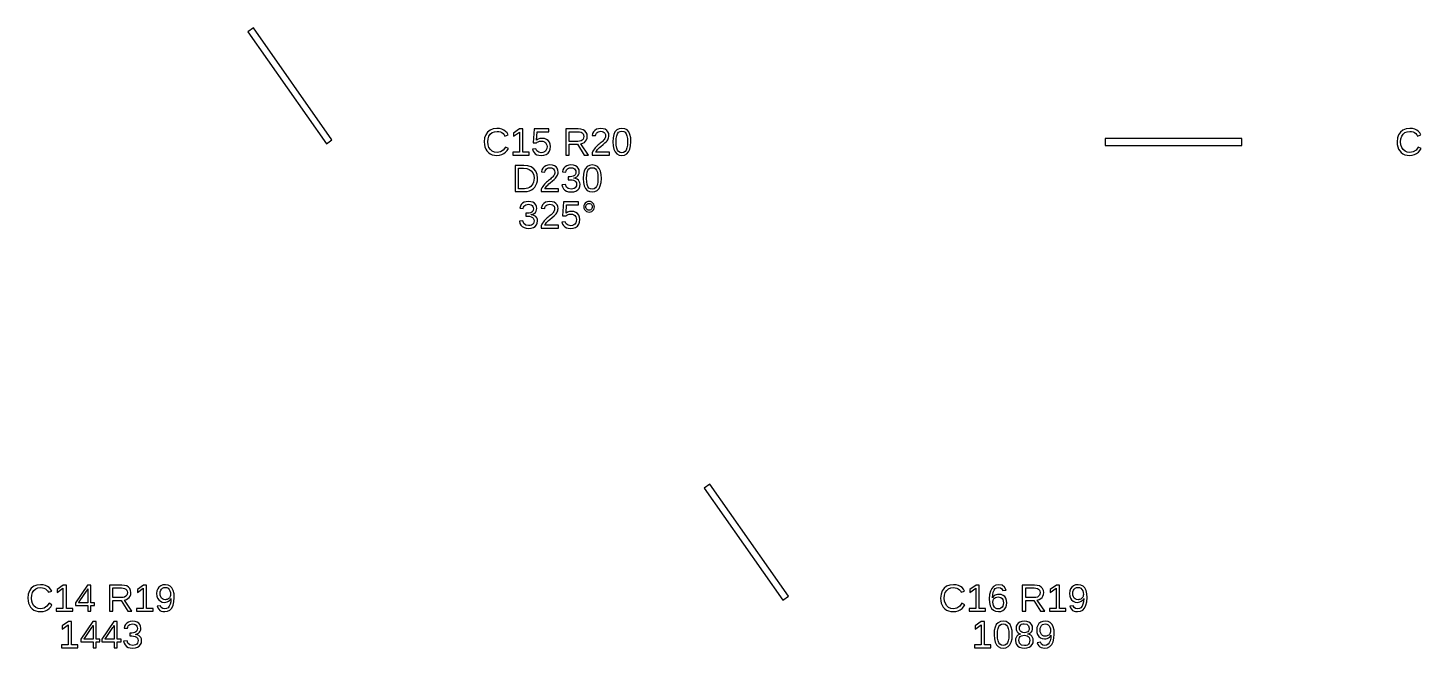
# Model space of a CAD drawing. Extents: x 194 to 2890, y 45 to 1503.
# Drawn here: x 1558 to 1863.3, y 364.1 to 500 of the extents above; entities that cross this region are included whole.
import ezdxf

# ---------------------------------------------------------------- set-up
doc = ezdxf.new("R2010")
doc.units = 0
doc.layers.get('0').update_dxf_attribs({"linetype": 'CONTINUOUS'})

msp = doc.modelspace()

# ---------------------------------------------------------------- linework, layer by layer
for points in [[(1624.61, 475.43), (1607.41, 500.005), (1606.18, 499.144), (1623.39, 474.57)], [(1661.31, 472.093), (1661.81, 472.222), (1662.26, 472.437), (1662.66, 472.734), (1662.99, 473.109), (1663.26, 473.564), (1662.62, 473.881), (1662.15, 473.219), (1661.55, 472.821), (1660.81, 472.689), (1660.23, 472.76), (1659.73, 472.974), (1659.32, 473.33), (1659.01, 473.803), (1658.83, 474.368), (1658.77, 475.024), (1658.83, 475.685), (1659, 476.244), (1659.3, 476.703), (1659.7, 477.043), (1660.19, 477.247), (1660.78, 477.315), (1661.16, 477.286), (1661.51, 477.198), (1661.83, 477.051), (1662.09, 476.848), (1662.31, 476.593), (1662.47, 476.286), (1663.2, 476.53), (1662.97, 476.961), (1662.67, 477.315), (1662.3, 477.592), (1661.86, 477.791), (1661.35, 477.91), (1660.77, 477.95), (1659.96, 477.863), (1659.28, 477.604), (1658.72, 477.173), (1658.31, 476.589), (1658.06, 475.873), (1657.98, 475.024), (1658.02, 474.441), (1658.13, 473.913), (1658.31, 473.44), (1658.56, 473.028), (1658.89, 472.685), (1659.27, 472.41), (1659.72, 472.21), (1660.22, 472.09), (1660.77, 472.05)], [(1667.8, 472.754), (1666.41, 472.754), (1666.41, 477.864), (1665.73, 477.864), (1664.37, 476.933), (1664.37, 476.241), (1665.67, 477.165), (1665.67, 472.754), (1664.21, 472.754), (1664.21, 472.132), (1667.8, 472.132)], [(1671.05, 472.108), (1671.55, 472.282), (1671.95, 472.571), (1672.25, 472.961), (1672.43, 473.437), (1672.49, 473.999), (1672.44, 474.497), (1672.27, 474.929), (1671.99, 475.293), (1671.62, 475.569), (1671.17, 475.734), (1670.64, 475.789), (1670.19, 475.749), (1669.8, 475.627), (1669.46, 475.423), (1669.57, 477.242), (1672.16, 477.242), (1672.16, 477.864), (1668.9, 477.864), (1668.71, 474.78), (1669.42, 474.78), (1669.6, 474.915), (1669.77, 475.021), (1669.94, 475.098), (1670.11, 475.15), (1670.3, 475.181), (1670.49, 475.191), (1670.84, 475.154), (1671.15, 475.043), (1671.4, 474.858), (1671.58, 474.612), (1671.69, 474.321), (1671.73, 473.983), (1671.69, 473.597), (1671.58, 473.271), (1671.4, 473.004), (1671.15, 472.806), (1670.84, 472.688), (1670.47, 472.648), (1669.91, 472.743), (1669.52, 473.026), (1669.28, 473.499), (1668.54, 473.413), (1668.67, 473.006), (1668.88, 472.668), (1669.16, 472.4), (1669.53, 472.206), (1669.96, 472.089), (1670.46, 472.05)], [(1676.62, 474.512), (1678.4, 474.512), (1679.89, 472.132), (1680.79, 472.132), (1679.16, 474.601), (1679.57, 474.713), (1679.91, 474.896), (1680.19, 475.151), (1680.4, 475.463), (1680.52, 475.821), (1680.56, 476.225), (1680.5, 476.702), (1680.33, 477.104), (1680.03, 477.431), (1679.63, 477.672), (1679.14, 477.816), (1678.54, 477.864), (1675.84, 477.864), (1675.84, 472.132), (1676.62, 472.132)], [(1676.62, 475.126), (1676.62, 477.242), (1678.46, 477.242), (1678.85, 477.213), (1679.18, 477.125), (1679.44, 476.979), (1679.63, 476.778), (1679.74, 476.524), (1679.78, 476.217), (1679.74, 475.898), (1679.63, 475.63), (1679.44, 475.413), (1679.19, 475.254), (1678.87, 475.158), (1678.49, 475.126)], [(1685.39, 472.754), (1682.4, 472.754), (1682.5, 472.946), (1682.63, 473.144), (1682.8, 473.346), (1683, 473.559), (1683.25, 473.789), (1683.54, 474.036), (1684.05, 474.457), (1684.43, 474.797), (1684.7, 475.057), (1684.88, 475.277), (1685.03, 475.496), (1685.15, 475.716), (1685.23, 475.936), (1685.28, 476.157), (1685.3, 476.379), (1685.25, 476.843), (1685.09, 477.23), (1684.84, 477.541), (1684.48, 477.768), (1684.04, 477.904), (1683.5, 477.95), (1683.01, 477.905), (1682.58, 477.769), (1682.21, 477.543), (1681.92, 477.24), (1681.73, 476.876), (1681.63, 476.448), (1682.38, 476.379), (1682.44, 476.663), (1682.56, 476.901), (1682.73, 477.093), (1682.95, 477.235), (1683.21, 477.319), (1683.5, 477.348), (1683.81, 477.319), (1684.06, 477.232), (1684.27, 477.087), (1684.43, 476.89), (1684.52, 476.646), (1684.55, 476.355), (1684.53, 476.13), (1684.48, 475.921), (1684.39, 475.728), (1684.27, 475.547), (1684.13, 475.37), (1683.97, 475.199), (1683.79, 475.031), (1683.59, 474.863), (1683.38, 474.695), (1683.17, 474.522), (1682.95, 474.34), (1682.73, 474.148), (1682.51, 473.943), (1682.3, 473.724), (1682.1, 473.488), (1681.91, 473.233), (1681.74, 472.953), (1681.59, 472.648), (1681.59, 472.132), (1685.39, 472.132)], [(1688.72, 472.134), (1689.22, 472.387), (1689.61, 472.807), (1689.89, 473.387), (1690.06, 474.118), (1690.12, 475), (1690.07, 475.894), (1689.9, 476.629), (1689.64, 477.205), (1689.26, 477.619), (1688.76, 477.867), (1688.14, 477.95), (1687.51, 477.868), (1687, 477.623), (1686.62, 477.213), (1686.35, 476.64), (1686.19, 475.902), (1686.14, 475), (1686.19, 474.114), (1686.36, 473.382), (1686.63, 472.803), (1687.02, 472.385), (1687.51, 472.134), (1688.12, 472.05)], [(1687.73, 472.711), (1687.41, 472.9), (1687.18, 473.214), (1687.01, 473.664), (1686.91, 474.259), (1686.88, 475), (1686.91, 475.759), (1687.01, 476.362), (1687.17, 476.806), (1687.41, 477.112), (1687.73, 477.295), (1688.14, 477.356), (1688.54, 477.294), (1688.86, 477.108), (1689.09, 476.798), (1689.25, 476.351), (1689.34, 475.751), (1689.37, 475), (1689.34, 474.271), (1689.24, 473.68), (1689.07, 473.226), (1688.83, 472.905), (1688.52, 472.712), (1688.13, 472.648)], [(1861.31, 472.093), (1861.81, 472.222), (1862.26, 472.437), (1862.66, 472.734), (1862.99, 473.109), (1863.26, 473.564), (1862.62, 473.881), (1862.15, 473.219), (1861.55, 472.821), (1860.81, 472.689), (1860.23, 472.76), (1859.73, 472.974), (1859.32, 473.33), (1859.01, 473.803), (1858.83, 474.368), (1858.77, 475.024), (1858.83, 475.685), (1859, 476.244), (1859.3, 476.703), (1859.7, 477.043), (1860.19, 477.247), (1860.78, 477.315), (1861.16, 477.286), (1861.51, 477.198), (1861.83, 477.051), (1862.09, 476.848), (1862.31, 476.593), (1862.47, 476.286), (1863.2, 476.53), (1862.97, 476.961), (1862.67, 477.315), (1862.3, 477.592), (1861.86, 477.791), (1861.35, 477.91), (1860.77, 477.95), (1859.96, 477.863), (1859.28, 477.604), (1858.72, 477.173), (1858.31, 476.589), (1858.06, 475.873), (1857.98, 475.024), (1858.02, 474.441), (1858.13, 473.913), (1858.31, 473.44), (1858.56, 473.028), (1858.89, 472.685), (1859.27, 472.41), (1859.72, 472.21), (1860.22, 472.09), (1860.77, 472.05)], [(1824, 475.75), (1794, 475.75), (1794, 474.25), (1824, 474.25)], [(1667.4, 464.171), (1667.89, 464.289), (1668.33, 464.485), (1668.72, 464.756), (1669.05, 465.096), (1669.31, 465.505), (1669.5, 465.973), (1669.62, 466.49), (1669.66, 467.057), (1669.57, 467.886), (1669.31, 468.579), (1668.87, 469.134), (1668.27, 469.54), (1667.52, 469.783), (1666.62, 469.864), (1664.72, 469.864), (1664.72, 464.132), (1666.87, 464.132)], [(1665.5, 464.754), (1665.5, 469.242), (1666.6, 469.242), (1667.28, 469.18), (1667.85, 468.993), (1668.29, 468.682), (1668.62, 468.253), (1668.81, 467.711), (1668.88, 467.057), (1668.85, 466.606), (1668.76, 466.196), (1668.62, 465.828), (1668.42, 465.508), (1668.18, 465.242), (1667.89, 465.031), (1667.55, 464.877), (1667.18, 464.785), (1666.78, 464.754)], [(1674.27, 464.754), (1671.28, 464.754), (1671.38, 464.946), (1671.51, 465.144), (1671.68, 465.346), (1671.89, 465.559), (1672.13, 465.789), (1672.43, 466.036), (1672.93, 466.457), (1673.31, 466.797), (1673.58, 467.057), (1673.76, 467.277), (1673.91, 467.496), (1674.03, 467.716), (1674.12, 467.936), (1674.17, 468.157), (1674.18, 468.379), (1674.13, 468.843), (1673.98, 469.23), (1673.72, 469.541), (1673.36, 469.768), (1672.92, 469.904), (1672.38, 469.95), (1671.89, 469.905), (1671.46, 469.769), (1671.09, 469.543), (1670.8, 469.24), (1670.61, 468.876), (1670.51, 468.448), (1671.26, 468.379), (1671.32, 468.663), (1671.44, 468.901), (1671.61, 469.093), (1671.83, 469.235), (1672.09, 469.319), (1672.38, 469.348), (1672.69, 469.319), (1672.95, 469.232), (1673.15, 469.087), (1673.31, 468.89), (1673.4, 468.646), (1673.43, 468.355), (1673.41, 468.13), (1673.36, 467.921), (1673.27, 467.728), (1673.15, 467.547), (1673.01, 467.37), (1672.85, 467.199), (1672.67, 467.031), (1672.47, 466.863), (1672.26, 466.695), (1672.05, 466.522), (1671.83, 466.34), (1671.61, 466.148), (1671.4, 465.943), (1671.19, 465.724), (1670.98, 465.488), (1670.79, 465.233), (1670.62, 464.953), (1670.48, 464.648), (1670.48, 464.132), (1674.27, 464.132)], [(1677.59, 464.099), (1678.07, 464.244), (1678.46, 464.486), (1678.74, 464.816), (1678.9, 465.225), (1678.96, 465.714), (1678.92, 466.06), (1678.8, 466.363), (1678.6, 466.626), (1678.33, 466.835), (1678, 466.978), (1677.6, 467.057), (1677.6, 467.073), (1677.96, 467.179), (1678.26, 467.335), (1678.49, 467.539), (1678.66, 467.791), (1678.77, 468.089), (1678.8, 468.432), (1678.75, 468.875), (1678.59, 469.247), (1678.32, 469.549), (1677.96, 469.772), (1677.51, 469.905), (1676.98, 469.95), (1676.49, 469.906), (1676.06, 469.774), (1675.69, 469.555), (1675.4, 469.258), (1675.21, 468.892), (1675.11, 468.457), (1675.84, 468.4), (1675.9, 468.678), (1676.02, 468.911), (1676.19, 469.099), (1676.41, 469.237), (1676.67, 469.32), (1676.97, 469.348), (1677.3, 469.318), (1677.57, 469.229), (1677.78, 469.081), (1677.93, 468.882), (1678.02, 468.64), (1678.05, 468.355), (1678.01, 468.068), (1677.9, 467.826), (1677.72, 467.629), (1677.47, 467.483), (1677.15, 467.395), (1676.78, 467.366), (1676.38, 467.366), (1676.38, 466.731), (1676.8, 466.731), (1677.22, 466.702), (1677.56, 466.615), (1677.84, 466.469), (1678.04, 466.271), (1678.16, 466.028), (1678.2, 465.739), (1678.16, 465.41), (1678.06, 465.14), (1677.88, 464.929), (1677.65, 464.778), (1677.36, 464.687), (1677.02, 464.656), (1676.39, 464.769), (1675.97, 465.108), (1675.77, 465.674), (1675.01, 465.604), (1675.12, 465.134), (1675.33, 464.746), (1675.63, 464.443), (1676.01, 464.225), (1676.47, 464.094), (1677.02, 464.05)], [(1682.24, 464.134), (1682.74, 464.387), (1683.13, 464.807), (1683.41, 465.387), (1683.58, 466.118), (1683.64, 467), (1683.58, 467.894), (1683.42, 468.629), (1683.15, 469.205), (1682.77, 469.619), (1682.27, 469.867), (1681.66, 469.95), (1681.03, 469.868), (1680.52, 469.623), (1680.13, 469.213), (1679.87, 468.64), (1679.71, 467.902), (1679.65, 467), (1679.71, 466.114), (1679.87, 465.382), (1680.15, 464.803), (1680.53, 464.385), (1681.03, 464.134), (1681.63, 464.05)], [(1681.25, 464.711), (1680.93, 464.9), (1680.69, 465.214), (1680.53, 465.664), (1680.43, 466.259), (1680.39, 467), (1680.43, 467.759), (1680.52, 468.362), (1680.69, 468.806), (1680.93, 469.112), (1681.25, 469.295), (1681.66, 469.356), (1682.06, 469.294), (1682.37, 469.108), (1682.6, 468.798), (1682.76, 468.351), (1682.86, 467.751), (1682.89, 467), (1682.86, 466.271), (1682.76, 465.68), (1682.59, 465.226), (1682.35, 464.905), (1682.03, 464.712), (1681.64, 464.648)], [(1668.28, 456.099), (1668.76, 456.244), (1669.15, 456.486), (1669.43, 456.816), (1669.59, 457.225), (1669.65, 457.714), (1669.61, 458.06), (1669.49, 458.363), (1669.29, 458.626), (1669.02, 458.835), (1668.69, 458.978), (1668.29, 459.057), (1668.29, 459.073), (1668.65, 459.179), (1668.95, 459.335), (1669.18, 459.539), (1669.35, 459.791), (1669.46, 460.089), (1669.49, 460.432), (1669.44, 460.875), (1669.28, 461.247), (1669.01, 461.549), (1668.65, 461.772), (1668.2, 461.905), (1667.67, 461.95), (1667.18, 461.906), (1666.75, 461.774), (1666.38, 461.555), (1666.09, 461.258), (1665.9, 460.892), (1665.8, 460.457), (1666.53, 460.4), (1666.59, 460.678), (1666.71, 460.911), (1666.88, 461.099), (1667.1, 461.237), (1667.36, 461.32), (1667.66, 461.348), (1667.99, 461.318), (1668.26, 461.229), (1668.47, 461.081), (1668.62, 460.882), (1668.71, 460.64), (1668.74, 460.355), (1668.7, 460.068), (1668.59, 459.826), (1668.41, 459.629), (1668.16, 459.483), (1667.84, 459.395), (1667.47, 459.366), (1667.07, 459.366), (1667.07, 458.731), (1667.49, 458.731), (1667.91, 458.702), (1668.25, 458.615), (1668.53, 458.469), (1668.73, 458.271), (1668.85, 458.028), (1668.89, 457.739), (1668.85, 457.41), (1668.75, 457.14), (1668.57, 456.929), (1668.34, 456.778), (1668.05, 456.687), (1667.71, 456.656), (1667.08, 456.769), (1666.66, 457.108), (1666.46, 457.674), (1665.7, 457.604), (1665.81, 457.134), (1666.02, 456.746), (1666.32, 456.443), (1666.7, 456.225), (1667.16, 456.094), (1667.71, 456.05)], [(1674.23, 456.754), (1671.24, 456.754), (1671.34, 456.946), (1671.47, 457.144), (1671.64, 457.346), (1671.85, 457.559), (1672.09, 457.789), (1672.38, 458.036), (1672.89, 458.457), (1673.27, 458.797), (1673.54, 459.057), (1673.72, 459.277), (1673.87, 459.496), (1673.99, 459.716), (1674.07, 459.936), (1674.13, 460.157), (1674.14, 460.379), (1674.09, 460.843), (1673.94, 461.23), (1673.68, 461.541), (1673.32, 461.768), (1672.88, 461.904), (1672.34, 461.95), (1671.85, 461.905), (1671.42, 461.769), (1671.05, 461.543), (1670.76, 461.24), (1670.57, 460.876), (1670.47, 460.448), (1671.22, 460.379), (1671.28, 460.663), (1671.4, 460.901), (1671.57, 461.093), (1671.79, 461.235), (1672.05, 461.319), (1672.34, 461.348), (1672.65, 461.319), (1672.9, 461.232), (1673.11, 461.087), (1673.27, 460.89), (1673.36, 460.646), (1673.39, 460.355), (1673.37, 460.13), (1673.32, 459.921), (1673.23, 459.728), (1673.11, 459.547), (1672.97, 459.37), (1672.81, 459.199), (1672.63, 459.031), (1672.43, 458.863), (1672.22, 458.695), (1672.01, 458.522), (1671.79, 458.34), (1671.57, 458.148), (1671.35, 457.943), (1671.14, 457.724), (1670.94, 457.488), (1670.75, 457.233), (1670.58, 456.953), (1670.44, 456.648), (1670.44, 456.132), (1674.23, 456.132)], [(1677.49, 456.108), (1677.99, 456.282), (1678.4, 456.571), (1678.7, 456.961), (1678.88, 457.437), (1678.94, 457.999), (1678.88, 458.497), (1678.71, 458.929), (1678.43, 459.293), (1678.06, 459.569), (1677.61, 459.734), (1677.08, 459.789), (1676.64, 459.749), (1676.24, 459.627), (1675.9, 459.423), (1676.01, 461.242), (1678.6, 461.242), (1678.6, 461.864), (1675.34, 461.864), (1675.15, 458.78), (1675.87, 458.78), (1676.04, 458.915), (1676.21, 459.021), (1676.38, 459.098), (1676.56, 459.15), (1676.74, 459.181), (1676.93, 459.191), (1677.29, 459.154), (1677.59, 459.043), (1677.84, 458.858), (1678.03, 458.612), (1678.14, 458.321), (1678.17, 457.983), (1678.14, 457.597), (1678.03, 457.271), (1677.84, 457.004), (1677.59, 456.806), (1677.28, 456.688), (1676.92, 456.648), (1676.36, 456.743), (1675.96, 457.026), (1675.73, 457.499), (1674.98, 457.413), (1675.11, 457.006), (1675.32, 456.668), (1675.61, 456.4), (1675.97, 456.206), (1676.4, 456.089), (1676.9, 456.05)], [(1681.25, 459.668), (1681.53, 459.781), (1681.77, 459.968), (1681.96, 460.21), (1682.08, 460.484), (1682.12, 460.79), (1682.08, 461.097), (1681.97, 461.371), (1681.78, 461.612), (1681.53, 461.8), (1681.26, 461.912), (1680.95, 461.95), (1680.64, 461.912), (1680.36, 461.798), (1680.12, 461.608), (1679.93, 461.365), (1679.82, 461.093), (1679.78, 460.79), (1679.82, 460.488), (1679.93, 460.215), (1680.13, 459.972), (1680.37, 459.783), (1680.64, 459.669), (1680.95, 459.631)], [(1680.76, 460.082), (1680.59, 460.154), (1680.44, 460.274), (1680.32, 460.427), (1680.25, 460.599), (1680.23, 460.79), (1680.25, 460.981), (1680.32, 461.154), (1680.44, 461.307), (1680.59, 461.427), (1680.76, 461.499), (1680.95, 461.523), (1681.14, 461.499), (1681.31, 461.429), (1681.46, 461.311), (1681.58, 461.159), (1681.65, 460.986), (1681.67, 460.79), (1681.65, 460.597), (1681.58, 460.424), (1681.46, 460.271), (1681.31, 460.153), (1681.14, 460.082), (1680.95, 460.058)], [(1724.61, 375.43), (1707.41, 400.005), (1706.18, 399.144), (1723.39, 374.57)], [(1561.31, 372.093), (1561.81, 372.222), (1562.26, 372.437), (1562.66, 372.734), (1562.99, 373.109), (1563.26, 373.564), (1562.62, 373.881), (1562.15, 373.219), (1561.55, 372.821), (1560.81, 372.689), (1560.23, 372.76), (1559.73, 372.974), (1559.32, 373.33), (1559.01, 373.803), (1558.83, 374.368), (1558.77, 375.024), (1558.83, 375.685), (1559, 376.244), (1559.3, 376.703), (1559.7, 377.043), (1560.19, 377.247), (1560.78, 377.315), (1561.16, 377.286), (1561.51, 377.198), (1561.83, 377.051), (1562.09, 376.848), (1562.31, 376.593), (1562.47, 376.286), (1563.2, 376.53), (1562.97, 376.961), (1562.67, 377.315), (1562.3, 377.592), (1561.86, 377.791), (1561.35, 377.91), (1560.77, 377.95), (1559.96, 377.863), (1559.28, 377.604), (1558.72, 377.173), (1558.31, 376.589), (1558.06, 375.873), (1557.98, 375.024), (1558.02, 374.441), (1558.13, 373.913), (1558.31, 373.44), (1558.56, 373.028), (1558.89, 372.685), (1559.27, 372.41), (1559.72, 372.21), (1560.22, 372.09), (1560.77, 372.05)], [(1567.8, 372.754), (1566.41, 372.754), (1566.41, 377.864), (1565.73, 377.864), (1564.37, 376.933), (1564.37, 376.241), (1565.67, 377.165), (1565.67, 372.754), (1564.21, 372.754), (1564.21, 372.132), (1567.8, 372.132)], [(1571.79, 373.429), (1572.6, 373.429), (1572.6, 374.007), (1571.79, 374.007), (1571.79, 377.864), (1571.02, 377.864), (1568.4, 373.999), (1568.4, 373.429), (1571.1, 373.429), (1571.1, 372.132), (1571.79, 372.132)], [(1569.07, 374.007), (1569.14, 374.089), (1569.36, 374.39), (1570.83, 376.554), (1570.87, 376.618), (1570.92, 376.708), (1570.99, 376.823), (1571.05, 376.932), (1571.08, 377.004), (1571.1, 377.038), (1571.1, 374.007)], [(1576.62, 374.512), (1578.4, 374.512), (1579.89, 372.132), (1580.79, 372.132), (1579.16, 374.601), (1579.57, 374.713), (1579.91, 374.896), (1580.19, 375.151), (1580.4, 375.463), (1580.52, 375.821), (1580.56, 376.225), (1580.5, 376.702), (1580.33, 377.104), (1580.03, 377.431), (1579.63, 377.672), (1579.14, 377.816), (1578.54, 377.864), (1575.84, 377.864), (1575.84, 372.132), (1576.62, 372.132)], [(1576.62, 375.126), (1576.62, 377.242), (1578.46, 377.242), (1578.85, 377.213), (1579.18, 377.125), (1579.44, 376.979), (1579.63, 376.778), (1579.74, 376.524), (1579.78, 376.217), (1579.74, 375.898), (1579.63, 375.63), (1579.44, 375.413), (1579.19, 375.254), (1578.87, 375.158), (1578.49, 375.126)], [(1585.4, 372.754), (1584.01, 372.754), (1584.01, 377.864), (1583.33, 377.864), (1581.98, 376.933), (1581.98, 376.241), (1583.27, 377.165), (1583.27, 372.754), (1581.81, 372.754), (1581.81, 372.132), (1585.4, 372.132)], [(1588.59, 372.138), (1589.1, 372.403), (1589.51, 372.844), (1589.81, 373.448), (1589.99, 374.205), (1590.05, 375.114), (1590, 375.981), (1589.83, 376.691), (1589.56, 377.242), (1589.18, 377.635), (1588.7, 377.871), (1588.11, 377.95), (1587.55, 377.893), (1587.09, 377.721), (1586.71, 377.435), (1586.43, 377.049), (1586.26, 376.578), (1586.2, 376.021), (1586.25, 375.476), (1586.41, 375.009), (1586.66, 374.618), (1587.01, 374.324), (1587.42, 374.147), (1587.9, 374.089), (1588.21, 374.113), (1588.5, 374.187), (1588.77, 374.31), (1589.01, 374.474), (1589.19, 374.67), (1589.33, 374.898), (1589.28, 374.23), (1589.16, 373.672), (1588.96, 373.226), (1588.7, 372.901), (1588.38, 372.705), (1587.99, 372.64), (1587.55, 372.72), (1587.22, 372.958), (1587.02, 373.356), (1586.32, 373.246), (1586.46, 372.865), (1586.65, 372.56), (1586.9, 372.333), (1587.2, 372.176), (1587.56, 372.082), (1587.97, 372.05)], [(1587.75, 374.707), (1587.48, 374.828), (1587.25, 375.03), (1587.08, 375.302), (1586.98, 375.633), (1586.95, 376.021), (1586.98, 376.403), (1587.08, 376.727), (1587.25, 376.996), (1587.48, 377.196), (1587.76, 377.316), (1588.08, 377.356), (1588.42, 377.309), (1588.7, 377.169), (1588.94, 376.935), (1589.11, 376.624), (1589.22, 376.253), (1589.25, 375.822), (1589.24, 375.605), (1589.18, 375.404), (1589.1, 375.22), (1588.98, 375.057), (1588.84, 374.92), (1588.67, 374.811), (1588.48, 374.731), (1588.28, 374.682), (1588.08, 374.666)], [(1761.31, 372.093), (1761.81, 372.222), (1762.26, 372.437), (1762.66, 372.734), (1762.99, 373.109), (1763.26, 373.564), (1762.62, 373.881), (1762.15, 373.219), (1761.55, 372.821), (1760.81, 372.689), (1760.23, 372.76), (1759.73, 372.974), (1759.32, 373.33), (1759.01, 373.803), (1758.83, 374.368), (1758.77, 375.024), (1758.83, 375.685), (1759, 376.244), (1759.3, 376.703), (1759.7, 377.043), (1760.19, 377.247), (1760.78, 377.315), (1761.16, 377.286), (1761.51, 377.198), (1761.83, 377.051), (1762.09, 376.848), (1762.31, 376.593), (1762.47, 376.286), (1763.2, 376.53), (1762.97, 376.961), (1762.67, 377.315), (1762.3, 377.592), (1761.86, 377.791), (1761.35, 377.91), (1760.77, 377.95), (1759.96, 377.863), (1759.28, 377.604), (1758.72, 377.173), (1758.31, 376.589), (1758.06, 375.873), (1757.98, 375.024), (1758.02, 374.441), (1758.13, 373.913), (1758.31, 373.44), (1758.56, 373.028), (1758.89, 372.685), (1759.27, 372.41), (1759.72, 372.21), (1760.22, 372.09), (1760.77, 372.05)], [(1767.8, 372.754), (1766.41, 372.754), (1766.41, 377.864), (1765.73, 377.864), (1764.37, 376.933), (1764.37, 376.241), (1765.67, 377.165), (1765.67, 372.754), (1764.21, 372.754), (1764.21, 372.132), (1767.8, 372.132)], [(1771.16, 372.108), (1771.61, 372.283), (1771.98, 372.575), (1772.26, 372.967), (1772.42, 373.445), (1772.48, 374.007), (1772.42, 374.528), (1772.27, 374.973), (1772.01, 375.342), (1771.66, 375.618), (1771.24, 375.783), (1770.75, 375.838), (1770.45, 375.817), (1770.17, 375.752), (1769.92, 375.645), (1769.7, 375.496), (1769.51, 375.309), (1769.36, 375.081), (1769.4, 375.761), (1769.51, 376.325), (1769.7, 376.772), (1769.96, 377.096), (1770.29, 377.291), (1770.67, 377.356), (1771.1, 377.278), (1771.42, 377.045), (1771.62, 376.656), (1772.32, 376.782), (1771.99, 377.431), (1771.44, 377.82), (1770.68, 377.95), (1770.08, 377.861), (1769.57, 377.595), (1769.16, 377.152), (1768.87, 376.544), (1768.69, 375.782), (1768.63, 374.866), (1768.69, 374.022), (1768.86, 373.323), (1769.14, 372.77), (1769.54, 372.37), (1770.03, 372.13), (1770.62, 372.05)], [(1776.62, 374.512), (1778.4, 374.512), (1779.89, 372.132), (1780.79, 372.132), (1779.16, 374.601), (1779.57, 374.713), (1779.91, 374.896), (1780.19, 375.151), (1780.4, 375.463), (1780.52, 375.821), (1780.56, 376.225), (1780.5, 376.702), (1780.33, 377.104), (1780.03, 377.431), (1779.63, 377.672), (1779.14, 377.816), (1778.54, 377.864), (1775.84, 377.864), (1775.84, 372.132), (1776.62, 372.132)], [(1776.62, 375.126), (1776.62, 377.242), (1778.46, 377.242), (1778.85, 377.213), (1779.18, 377.125), (1779.44, 376.979), (1779.63, 376.778), (1779.74, 376.524), (1779.78, 376.217), (1779.74, 375.898), (1779.63, 375.63), (1779.44, 375.413), (1779.19, 375.254), (1778.87, 375.158), (1778.49, 375.126)], [(1785.4, 372.754), (1784.01, 372.754), (1784.01, 377.864), (1783.33, 377.864), (1781.98, 376.933), (1781.98, 376.241), (1783.27, 377.165), (1783.27, 372.754), (1781.81, 372.754), (1781.81, 372.132), (1785.4, 372.132)], [(1788.59, 372.138), (1789.1, 372.403), (1789.51, 372.844), (1789.81, 373.448), (1789.99, 374.205), (1790.05, 375.114), (1790, 375.981), (1789.83, 376.691), (1789.56, 377.242), (1789.18, 377.635), (1788.7, 377.871), (1788.11, 377.95), (1787.55, 377.893), (1787.09, 377.721), (1786.71, 377.435), (1786.43, 377.049), (1786.26, 376.578), (1786.2, 376.021), (1786.25, 375.476), (1786.41, 375.009), (1786.66, 374.618), (1787.01, 374.324), (1787.42, 374.147), (1787.9, 374.089), (1788.21, 374.113), (1788.5, 374.187), (1788.77, 374.31), (1789.01, 374.474), (1789.19, 374.67), (1789.33, 374.898), (1789.28, 374.23), (1789.16, 373.672), (1788.96, 373.226), (1788.7, 372.901), (1788.38, 372.705), (1787.99, 372.64), (1787.55, 372.72), (1787.22, 372.958), (1787.02, 373.356), (1786.32, 373.246), (1786.46, 372.865), (1786.65, 372.56), (1786.9, 372.333), (1787.2, 372.176), (1787.56, 372.082), (1787.97, 372.05)], [(1787.75, 374.707), (1787.48, 374.828), (1787.25, 375.03), (1787.08, 375.302), (1786.98, 375.633), (1786.95, 376.021), (1786.98, 376.403), (1787.08, 376.727), (1787.25, 376.996), (1787.48, 377.196), (1787.76, 377.316), (1788.08, 377.356), (1788.42, 377.309), (1788.7, 377.169), (1788.94, 376.935), (1789.11, 376.624), (1789.22, 376.253), (1789.25, 375.822), (1789.24, 375.605), (1789.18, 375.404), (1789.1, 375.22), (1788.98, 375.057), (1788.84, 374.92), (1788.67, 374.811), (1788.48, 374.731), (1788.28, 374.682), (1788.08, 374.666)], [(1770.28, 372.687), (1770, 372.828), (1769.76, 373.063), (1769.58, 373.372), (1769.47, 373.734), (1769.43, 374.15), (1769.47, 374.474), (1769.57, 374.749), (1769.75, 374.974), (1769.98, 375.14), (1770.26, 375.239), (1770.58, 375.273), (1770.91, 375.235), (1771.2, 375.122), (1771.43, 374.935), (1771.6, 374.678), (1771.7, 374.358), (1771.73, 373.975), (1771.7, 373.589), (1771.6, 373.263), (1771.43, 372.996), (1771.2, 372.798), (1770.93, 372.68), (1770.6, 372.64)], [(1568.96, 364.754), (1567.56, 364.754), (1567.56, 369.864), (1566.89, 369.864), (1565.53, 368.933), (1565.53, 368.241), (1566.83, 369.165), (1566.83, 364.754), (1565.37, 364.754), (1565.37, 364.132), (1568.96, 364.132)], [(1572.95, 365.429), (1573.76, 365.429), (1573.76, 366.007), (1572.95, 366.007), (1572.95, 369.864), (1572.18, 369.864), (1569.56, 365.999), (1569.56, 365.429), (1572.26, 365.429), (1572.26, 364.132), (1572.95, 364.132)], [(1577.58, 365.429), (1578.39, 365.429), (1578.39, 366.007), (1577.58, 366.007), (1577.58, 369.864), (1576.82, 369.864), (1574.19, 365.999), (1574.19, 365.429), (1576.89, 365.429), (1576.89, 364.132), (1577.58, 364.132)], [(1581.53, 364.099), (1582.01, 364.244), (1582.4, 364.486), (1582.68, 364.816), (1582.85, 365.225), (1582.9, 365.714), (1582.86, 366.06), (1582.74, 366.363), (1582.54, 366.626), (1582.27, 366.835), (1581.94, 366.978), (1581.54, 367.057), (1581.54, 367.073), (1581.9, 367.179), (1582.2, 367.335), (1582.44, 367.539), (1582.61, 367.791), (1582.71, 368.089), (1582.74, 368.432), (1582.69, 368.875), (1582.53, 369.247), (1582.27, 369.549), (1581.9, 369.772), (1581.46, 369.905), (1580.93, 369.95), (1580.43, 369.906), (1580, 369.774), (1579.63, 369.555), (1579.35, 369.258), (1579.15, 368.892), (1579.05, 368.457), (1579.79, 368.4), (1579.85, 368.678), (1579.96, 368.911), (1580.13, 369.099), (1580.35, 369.237), (1580.61, 369.32), (1580.92, 369.348), (1581.24, 369.318), (1581.51, 369.229), (1581.72, 369.081), (1581.87, 368.882), (1581.96, 368.64), (1581.99, 368.355), (1581.95, 368.068), (1581.84, 367.826), (1581.66, 367.629), (1581.41, 367.483), (1581.1, 367.395), (1580.73, 367.366), (1580.33, 367.366), (1580.33, 366.731), (1580.74, 366.731), (1581.16, 366.702), (1581.51, 366.615), (1581.78, 366.469), (1581.98, 366.271), (1582.1, 366.028), (1582.14, 365.739), (1582.11, 365.41), (1582, 365.14), (1581.83, 364.929), (1581.59, 364.778), (1581.3, 364.687), (1580.96, 364.656), (1580.33, 364.769), (1579.91, 365.108), (1579.71, 365.674), (1578.95, 365.604), (1579.06, 365.134), (1579.27, 364.746), (1579.57, 364.443), (1579.95, 364.225), (1580.42, 364.094), (1580.96, 364.05)], [(1768.96, 364.754), (1767.56, 364.754), (1767.56, 369.864), (1766.89, 369.864), (1765.53, 368.933), (1765.53, 368.241), (1766.83, 369.165), (1766.83, 364.754), (1765.37, 364.754), (1765.37, 364.132), (1768.96, 364.132)], [(1772.28, 364.134), (1772.78, 364.387), (1773.17, 364.807), (1773.45, 365.387), (1773.62, 366.118), (1773.67, 367), (1773.62, 367.894), (1773.46, 368.629), (1773.19, 369.205), (1772.81, 369.619), (1772.31, 369.867), (1771.7, 369.95), (1771.06, 369.868), (1770.56, 369.623), (1770.17, 369.213), (1769.91, 368.64), (1769.74, 367.902), (1769.69, 367), (1769.75, 366.114), (1769.91, 365.382), (1770.19, 364.803), (1770.57, 364.385), (1771.07, 364.134), (1771.67, 364.05)], [(1776.9, 364.099), (1777.38, 364.247), (1777.77, 364.494), (1778.05, 364.828), (1778.22, 365.24), (1778.27, 365.731), (1778.24, 366.087), (1778.14, 366.401), (1777.97, 366.672), (1777.74, 366.892), (1777.45, 367.047), (1777.11, 367.138), (1777.11, 367.155), (1777.41, 367.247), (1777.65, 367.401), (1777.86, 367.614), (1778.01, 367.873), (1778.1, 368.159), (1778.13, 368.473), (1778.08, 368.895), (1777.91, 369.254), (1777.64, 369.551), (1777.27, 369.773), (1776.83, 369.906), (1776.3, 369.95), (1775.79, 369.905), (1775.35, 369.769), (1774.99, 369.543), (1774.71, 369.244), (1774.55, 368.89), (1774.5, 368.481), (1774.53, 368.167), (1774.62, 367.881), (1774.77, 367.623), (1774.97, 367.407), (1775.22, 367.248), (1775.51, 367.146), (1775.51, 367.13), (1775.19, 367.043), (1774.92, 366.888), (1774.68, 366.666), (1774.5, 366.391), (1774.4, 366.077), (1774.36, 365.722), (1774.42, 365.229), (1774.59, 364.816), (1774.88, 364.486), (1775.27, 364.244), (1775.75, 364.099), (1776.32, 364.05)], [(1776, 367.452), (1775.74, 367.538), (1775.52, 367.681), (1775.37, 367.88), (1775.28, 368.13), (1775.25, 368.432), (1775.28, 368.728), (1775.37, 368.971), (1775.52, 369.16), (1775.72, 369.296), (1775.99, 369.377), (1776.3, 369.405), (1776.9, 369.297), (1777.25, 368.972), (1777.37, 368.432), (1777.34, 368.11), (1777.25, 367.853), (1777.1, 367.661), (1776.89, 367.529), (1776.63, 367.45), (1776.31, 367.423)], [(1781.41, 364.138), (1781.92, 364.403), (1782.34, 364.844), (1782.63, 365.448), (1782.81, 366.205), (1782.87, 367.114), (1782.82, 367.981), (1782.66, 368.691), (1782.38, 369.242), (1782, 369.635), (1781.52, 369.871), (1780.93, 369.95), (1780.38, 369.893), (1779.91, 369.721), (1779.53, 369.435), (1779.25, 369.049), (1779.08, 368.578), (1779.03, 368.021), (1779.08, 367.476), (1779.23, 367.009), (1779.49, 366.618), (1779.83, 366.324), (1780.24, 366.147), (1780.73, 366.089), (1781.03, 366.113), (1781.32, 366.187), (1781.59, 366.31), (1781.83, 366.474), (1782.02, 366.67), (1782.15, 366.898), (1782.1, 366.23), (1781.98, 365.672), (1781.79, 365.226), (1781.53, 364.901), (1781.2, 364.705), (1780.81, 364.64), (1780.37, 364.72), (1780.05, 364.958), (1779.84, 365.356), (1779.14, 365.246), (1779.29, 364.865), (1779.48, 364.56), (1779.72, 364.333), (1780.02, 364.176), (1780.38, 364.082), (1780.8, 364.05)], [(1570.23, 366.007), (1570.3, 366.089), (1570.52, 366.39), (1571.99, 368.554), (1572.03, 368.618), (1572.08, 368.708), (1572.14, 368.823), (1572.2, 368.932), (1572.24, 369.004), (1572.26, 369.038), (1572.26, 366.007)], [(1574.87, 366.007), (1574.93, 366.089), (1575.15, 366.39), (1576.62, 368.554), (1576.66, 368.618), (1576.71, 368.708), (1576.78, 368.823), (1576.84, 368.932), (1576.88, 369.004), (1576.89, 369.038), (1576.89, 366.007)], [(1771.29, 364.711), (1770.97, 364.9), (1770.73, 365.214), (1770.56, 365.664), (1770.46, 366.259), (1770.43, 367), (1770.46, 367.759), (1770.56, 368.362), (1770.73, 368.806), (1770.97, 369.112), (1771.29, 369.295), (1771.7, 369.356), (1772.09, 369.294), (1772.41, 369.108), (1772.64, 368.798), (1772.8, 368.351), (1772.9, 367.751), (1772.93, 367), (1772.9, 366.271), (1772.8, 365.68), (1772.63, 365.226), (1772.39, 364.905), (1772.07, 364.712), (1771.68, 364.648)], [(1775.66, 364.731), (1775.25, 365.126), (1775.12, 365.783), (1775.15, 366.098), (1775.26, 366.365), (1775.43, 366.583), (1775.67, 366.745), (1775.96, 366.842), (1776.3, 366.874), (1776.66, 366.844), (1776.95, 366.754), (1777.19, 366.603), (1777.37, 366.394), (1777.48, 366.126), (1777.51, 365.8), (1777.48, 365.42), (1777.38, 365.115), (1777.22, 364.886), (1776.99, 364.727), (1776.69, 364.631), (1776.33, 364.599)], [(1780.58, 366.707), (1780.3, 366.828), (1780.07, 367.03), (1779.91, 367.302), (1779.8, 367.633), (1779.77, 368.021), (1779.8, 368.403), (1779.91, 368.727), (1780.07, 368.996), (1780.3, 369.196), (1780.58, 369.316), (1780.91, 369.356), (1781.24, 369.309), (1781.52, 369.169), (1781.76, 368.935), (1781.94, 368.624), (1782.04, 368.253), (1782.08, 367.822), (1782.06, 367.605), (1782.01, 367.404), (1781.92, 367.22), (1781.8, 367.057), (1781.66, 366.92), (1781.49, 366.811), (1781.3, 366.731), (1781.11, 366.682), (1780.9, 366.666)]]:
    msp.add_lwpolyline(points, close=True)

doc.saveas('drawing.dxf')
